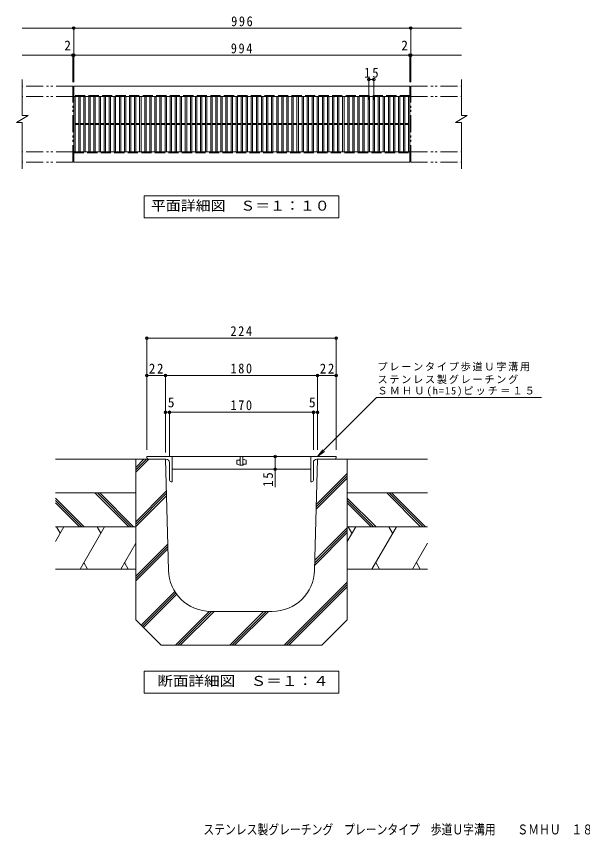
# Model space of a CAD drawing. Units: millimetres at full size, sheet at 1:10, with parts at other scales. Extents: x -1479 to 1868, y -1362 to 1059.
# Drawn here: x -1479 to 195, y -1362 to 1059 of the extents above; entities that cross this region are included whole.
import ezdxf
from ezdxf.enums import TextEntityAlignment as Align

# ---------------------------------------------------------------- set-up
doc = ezdxf.new("R2010")
doc.units = ezdxf.units.MM
doc.header["$LTSCALE"] = 10
doc.header["$PDMODE"] = 32
doc.header["$PDSIZE"] = 8
doc.linetypes.add('DASHED3', pattern=[4, 3, -1])
doc.linetypes.add('DOUBLE_CHAIN1', pattern=[8.8, 5, -1, 0.6, -0.6, 0.6, -1])
for name, color, linetype, lineweight in [('A-0', 6, 'Continuous', 9), ('C-1', 2, 'Continuous', 9), ('C-2', 3, 'Continuous', 9), ('C-4', 7, 'Continuous', 9), ('C-5', 7, 'Continuous', 9)]:
    doc.layers.add(name, color=color, linetype=linetype, lineweight=lineweight)
doc.layers.add('F-5_F-5ﾚｲﾔ', color=2, linetype='Continuous')
doc.styles.add('ＭＳ ゴシック', font='')
doc.styles.get('ＭＳ ゴシック').set_extended_font_data('MS Gothic')

msp = doc.modelspace()

# ---------------------------------------------------------------- linework, layer by layer
at = {"layer": 'A-0', "color": 7}
for p, q in [((-1093.33, 111.55), (-1093.33, -221.82)), ((-533.33, 108.55), (-1093.33, 108.55)), ((-533.33, 111.55), (-533.33, -221.82)), ((-1038.33, 0.85), (-1038.33, -229.32)), ((-588.33, 0.85), (-588.33, -221.82)), ((-1038.33, -2.15), (-1093.33, -2.15)), ((-588.33, -2.15), (-1038.33, -2.15)), ((-533.33, -2.15), (-588.33, -2.15)), ((-588.33, -241.82), (-413.86, -67.35)), ((-413.86, -67.35), (72.88, -67.35)), ((-1025.83, -110.9), (-1038.33, -110.9)), ((-1025.83, -107.9), (-1025.83, -239.32)), ((-600.83, -110.9), (-1025.83, -110.9)), ((-600.83, -107.9), (-600.83, -221.82)), ((-588.33, -110.9), (-600.83, -110.9)), ((-714.02, -241.82), (-714.02, -279.32)), ((-588.33, -241.82), (-573.11, -221.99)), ((-588.33, -241.82), (-568.49, -226.6)), ((-714.02, -279.32), (-714.02, -331.99))]:
    msp.add_line(p, q, dxfattribs=at)
at = {"layer": 'A-0', "color": 3}
for p, q in [((-1018.33, -241.82), (-1093.33, -241.82)), ((-1093.33, -244.32), (-1093.33, -241.82)), ((-1018.33, -241.82), (-1018.33, -316.82)), ((-608.33, -241.82), (-1018.33, -241.82)), ((-817.08, -241.82), (-817.08, -266.82)), ((-809.58, -241.82), (-809.58, -266.82)), ((-608.33, -241.82), (-608.33, -316.82)), ((-608.33, -241.82), (-533.33, -241.82)), ((-533.33, -244.32), (-533.33, -241.82)), ((-1088.33, -249.32), (-1035.83, -249.32)), ((-1025.83, -311.82), (-1025.83, -259.32)), ((-827.08, -262.81), (-827.08, -253.69)), ((-826.25, -263.99), (-818.33, -266.82)), ((-825.83, -252.44), (-819.58, -252.44)), ((-818.33, -251.19), (-818.33, -250.57)), ((-808.33, -249.32), (-809.58, -249.32)), ((-800.41, -252.15), (-808.33, -249.32)), ((-808.33, -265.57), (-808.33, -264.94)), ((-807.08, -263.69), (-800.83, -263.69)), ((-799.58, -253.33), (-799.58, -262.44)), ((-600.83, -311.82), (-600.83, -259.32)), ((-538.33, -249.32), (-590.83, -249.32)), ((-1018.33, -279.32), (-608.33, -279.32)), ((-809.58, -266.82), (-818.33, -266.82)), ((-1020.83, -316.82), (-1018.33, -316.82)), ((-605.83, -316.82), (-608.33, -316.82))]:
    msp.add_line(p, q, dxfattribs=at)
at = {"layer": 'A-0'}
for p, q in [((-1125.83, -249.32), (-1363.33, -249.32)), ((-1125.83, -249.32), (-1125.83, -724.32)), ((-1038.33, -249.32), (-1125.83, -249.32)), ((-1125.83, -287.77), (-1087.37, -249.32)), ((-1125.83, -273.63), (-1101.51, -249.32)), ((-1125.83, -280.7), (-1094.44, -249.32)), ((-1038.33, -249.32), (-1029.2, -577.79)), ((-588.33, -249.32), (-597.45, -577.79)), ((-263.33, -249.32), (-500.83, -249.32)), ((-592.44, -397.32), (-500.83, -305.71)), ((-592.24, -390.05), (-500.83, -298.64)), ((-592.03, -382.78), (-500.83, -291.57)), ((-1125.83, -349.32), (-1363.33, -349.32)), ((-1146.36, -449.32), (-1246.36, -349.32)), ((-1139.29, -449.32), (-1239.29, -349.32)), ((-1132.22, -449.32), (-1232.22, -349.32)), ((-1125.83, -434.37), (-1035.69, -344.23)), ((-1125.83, -441.44), (-1035.5, -351.11)), ((-1125.83, -448.51), (-1035.31, -357.99)), ((-263.33, -349.32), (-500.83, -349.32)), ((-283.86, -449.32), (-383.86, -349.32)), ((-276.79, -449.32), (-376.79, -349.32)), ((-269.72, -449.32), (-369.72, -349.32)), ((-1278.16, -449.32), (-1363.33, -364.16)), ((-1285.23, -449.32), (-1363.33, -371.23)), ((-1292.31, -449.32), (-1363.33, -378.3)), ((-415.66, -449.32), (-500.83, -364.16)), ((-422.73, -449.32), (-500.83, -371.23)), ((-429.81, -449.32), (-500.83, -378.3)), ((-1125.83, -449.32), (-1363.33, -449.32)), ((-1338.29, -449.32), (-1363.33, -492.68)), ((-1360.36, -449.32), (-1349.33, -468.43)), ((-1218.11, -449.32), (-1290.27, -574.32)), ((-1240.17, -449.32), (-1229.14, -468.43)), ((-596.83, -555.38), (-500.83, -459.38)), ((-596.63, -548.1), (-500.83, -452.3)), ((-263.33, -449.32), (-500.83, -449.32)), ((-475.79, -449.32), (-500.83, -492.68)), ((-497.86, -449.32), (-486.83, -468.43)), ((-355.61, -449.32), (-427.78, -574.32)), ((-377.67, -449.32), (-366.64, -468.43)), ((-597.03, -562.65), (-500.83, -466.45)), ((-1125.83, -497.66), (-1170.09, -574.32)), ((-1125.83, -595.1), (-1031.35, -500.62)), ((-1125.83, -602.17), (-1031.15, -507.5)), ((-263.33, -497.66), (-307.59, -574.32)), ((-1125.83, -609.24), (-1030.96, -514.38)), ((-1268.21, -574.32), (-1279.24, -555.21)), ((-1148.02, -574.32), (-1159.05, -555.21)), ((-405.71, -574.32), (-416.74, -555.21)), ((-285.52, -574.32), (-296.55, -555.21)), ((-1363.33, -574.32), (-1125.83, -574.32)), ((-500.83, -574.32), (-263.33, -574.32)), ((-687.11, -799.32), (-500.83, -613.04)), ((-680.04, -799.32), (-500.83, -620.11)), ((-672.97, -799.32), (-500.83, -627.18)), ((-1110.07, -740.08), (-1010.37, -640.38)), ((-1106.53, -743.61), (-1007.58, -644.66)), ((-1103, -747.15), (-1004.64, -648.79)), ((-1008.58, -799.32), (-908.58, -699.32)), ((-1001.5, -799.32), (-901.5, -699.32)), ((-994.43, -799.32), (-894.43, -699.32)), ((-904.25, -699.32), (-722.4, -699.32)), ((-847.84, -799.32), (-747.84, -699.32)), ((-840.77, -799.32), (-740.77, -699.32)), ((-833.7, -799.32), (-733.7, -699.32)), ((-1050.83, -799.32), (-1125.83, -724.32)), ((-575.83, -799.32), (-500.83, -724.32)), ((-1050.83, -799.32), (-575.83, -799.32))]:
    msp.add_line(p, q, dxfattribs=at)
msp.add_lwpolyline([(-588.33, -249.32), (-500.83, -249.32), (-500.83, -724.32)], dxfattribs=at)
at = {"layer": 'A-0', "color": 7}
msp.add_lwpolyline([(-1100.83, -940.77), (-1100.83, -875.77), (-525.83, -875.77), (-525.83, -940.77)], close=True, dxfattribs=at)
at = {"layer": 'A-0', "color": 3}
for centre, radius, start, end in [((-1088.33, -244.32), 5, 180, 270), ((-1035.83, -259.32), 10, 0, 90), ((-825.83, -253.69), 1.25, 90, 180), ((-825.83, -262.81), 1.25, 180, 250.34616), ((-819.58, -251.19), 1.25, 270, 0), ((-817.08, -250.57), 1.25, 90, 180), ((-809.58, -265.57), 1.25, 270, 0), ((-807.08, -264.94), 1.25, 90, 180), ((-800.83, -262.44), 1.25, 270, 0), ((-800.83, -253.33), 1.25, 0, 70.34616), ((-590.83, -259.32), 10, 90, 180), ((-538.33, -244.32), 5, 270, 0), ((-1020.83, -311.82), 5, 180, 270), ((-605.83, -311.82), 5, 270, 0)]:
    msp.add_arc(centre, radius, start, end, dxfattribs=at)
at = {"layer": 'A-0'}
for centre, start, end in [((-904.25, -574.32), 181.59114, 270), ((-722.4, -574.32), 270, 358.40886)]:
    msp.add_arc(centre, 125, start, end, dxfattribs=at)
at = {"layer": 'A-0', "color": 7}
for p in [(-1093.33, 108.55), (-533.33, 108.55), (-1093.33, -2.15), (-1038.33, -2.15), (-588.33, -2.15), (-533.33, -2.15), (-1038.33, -110.9), (-1025.83, -110.9), (-600.83, -110.9), (-588.33, -110.9), (-714.02, -241.82), (-714.02, -279.32)]:
    msp.add_point(p, dxfattribs=at)
at = {"layer": 'C-1', "linetype": 'DOUBLE_CHAIN1'}
for p, q in [((-1311.33, 852.99), (-1461.33, 852.99)), ((-1311.33, 628.99), (-1311.33, 852.99)), ((-313.33, 852.99), (-163.33, 852.99)), ((-313.33, 628.99), (-313.33, 852.99)), ((-1311.33, 822.99), (-1461.33, 822.99)), ((-313.33, 822.99), (-163.33, 822.99)), ((-1311.33, 658.99), (-1461.33, 658.99)), ((-313.33, 658.99), (-163.33, 658.99)), ((-1311.33, 628.99), (-1461.33, 628.99)), ((-313.33, 628.99), (-163.33, 628.99))]:
    msp.add_line(p, q, dxfattribs=at)
at = {"layer": 'C-1'}
for p, q in [((-315.33, 852.99), (-1309.33, 852.99)), ((-1309.33, 822.99), (-1309.33, 852.99)), ((-315.33, 852.99), (-315.33, 822.99)), ((-315.33, 822.99), (-1309.33, 822.99)), ((-1478.65, 745.99), (-1444.01, 765.99)), ((-180.65, 745.99), (-146.01, 765.99)), ((-1309.33, 658.99), (-315.33, 658.99)), ((-1309.33, 628.99), (-1309.33, 658.99)), ((-315.33, 658.99), (-315.33, 628.99)), ((-1309.33, 628.99), (-315.33, 628.99))]:
    msp.add_line(p, q, dxfattribs=at)
at = {"layer": 'C-1', "linetype": 'DASHED3'}
for p, q in [((-315.33, 825.99), (-1309.33, 825.99)), ((-1309.33, 655.99), (-315.33, 655.99))]:
    msp.add_line(p, q, dxfattribs=at)
at = {"layer": 'C-1'}
for points in [[(-1461.33, 872.99), (-1461.33, 765.99), (-1444.01, 765.99)], [(-163.33, 872.99), (-163.33, 765.99), (-146.01, 765.99)], [(-1478.65, 745.99), (-1461.33, 745.99), (-1461.33, 608.99)], [(-180.65, 745.99), (-163.33, 745.99), (-163.33, 608.99)]]:
    msp.add_lwpolyline(points, dxfattribs=at)
at = {"layer": 'C-2'}
for p, q in [((-1309.33, 822.99), (-1309.33, 658.99)), ((-1305.33, 822.99), (-1305.33, 658.99)), ((-1294.33, 822.99), (-1294.33, 658.99)), ((-1290.33, 822.99), (-1290.33, 658.99)), ((-1279.33, 822.99), (-1279.33, 658.99)), ((-1275.33, 822.99), (-1275.33, 658.99)), ((-1264.33, 822.99), (-1264.33, 658.99)), ((-1260.33, 822.99), (-1260.33, 658.99)), ((-1249.33, 822.99), (-1249.33, 658.99)), ((-1245.33, 822.99), (-1245.33, 658.99)), ((-1234.33, 822.99), (-1234.33, 658.99)), ((-1230.33, 822.99), (-1230.33, 658.99)), ((-1219.33, 822.99), (-1219.33, 658.99)), ((-1215.33, 822.99), (-1215.33, 658.99)), ((-1204.33, 822.99), (-1204.33, 658.99)), ((-1200.33, 822.99), (-1200.33, 658.99)), ((-1189.33, 822.99), (-1189.33, 658.99)), ((-1185.33, 822.99), (-1185.33, 658.99)), ((-1174.33, 822.99), (-1174.33, 658.99)), ((-1170.33, 822.99), (-1170.33, 658.99)), ((-1159.33, 822.99), (-1159.33, 658.99)), ((-1155.33, 822.99), (-1155.33, 658.99)), ((-1144.33, 822.99), (-1144.33, 658.99)), ((-1140.33, 822.99), (-1140.33, 658.99)), ((-1129.33, 822.99), (-1129.33, 658.99)), ((-1125.33, 822.99), (-1125.33, 658.99)), ((-1114.33, 822.99), (-1114.33, 658.99)), ((-1110.33, 822.99), (-1110.33, 658.99)), ((-1099.33, 822.99), (-1099.33, 658.99)), ((-1095.33, 822.99), (-1095.33, 658.99)), ((-1084.33, 822.99), (-1084.33, 658.99)), ((-1080.33, 822.99), (-1080.33, 658.99)), ((-1069.33, 822.99), (-1069.33, 658.99)), ((-1065.33, 822.99), (-1065.33, 658.99)), ((-1054.33, 822.99), (-1054.33, 658.99)), ((-1050.33, 822.99), (-1050.33, 658.99)), ((-1039.33, 822.99), (-1039.33, 658.99)), ((-1035.33, 822.99), (-1035.33, 658.99)), ((-1024.33, 822.99), (-1024.33, 658.99)), ((-1020.33, 822.99), (-1020.33, 658.99)), ((-1009.33, 822.99), (-1009.33, 658.99)), ((-1005.33, 822.99), (-1005.33, 658.99)), ((-994.33, 822.99), (-994.33, 658.99)), ((-990.33, 822.99), (-990.33, 658.99)), ((-979.33, 822.99), (-979.33, 658.99)), ((-975.33, 822.99), (-975.33, 658.99)), ((-964.33, 822.99), (-964.33, 658.99)), ((-960.33, 822.99), (-960.33, 658.99)), ((-949.33, 822.99), (-949.33, 658.99)), ((-945.33, 822.99), (-945.33, 658.99)), ((-934.33, 822.99), (-934.33, 658.99)), ((-930.33, 822.99), (-930.33, 658.99)), ((-919.33, 822.99), (-919.33, 658.99)), ((-915.33, 822.99), (-915.33, 658.99)), ((-904.33, 822.99), (-904.33, 658.99)), ((-900.33, 822.99), (-900.33, 658.99)), ((-889.33, 822.99), (-889.33, 658.99)), ((-885.33, 822.99), (-885.33, 658.99)), ((-874.33, 822.99), (-874.33, 658.99)), ((-870.33, 822.99), (-870.33, 658.99)), ((-859.33, 822.99), (-859.33, 658.99)), ((-855.33, 822.99), (-855.33, 658.99)), ((-844.33, 822.99), (-844.33, 658.99)), ((-840.33, 822.99), (-840.33, 658.99)), ((-829.33, 822.99), (-829.33, 658.99)), ((-825.33, 822.99), (-825.33, 658.99)), ((-814.33, 822.99), (-814.33, 658.99)), ((-810.33, 822.99), (-810.33, 658.99)), ((-799.33, 822.99), (-799.33, 658.99)), ((-795.33, 822.99), (-795.33, 658.99)), ((-784.33, 822.99), (-784.33, 658.99)), ((-780.33, 822.99), (-780.33, 658.99)), ((-769.33, 822.99), (-769.33, 658.99)), ((-765.33, 822.99), (-765.33, 658.99)), ((-754.33, 822.99), (-754.33, 658.99)), ((-750.33, 822.99), (-750.33, 658.99)), ((-739.33, 822.99), (-739.33, 658.99)), ((-735.33, 822.99), (-735.33, 658.99)), ((-724.33, 822.99), (-724.33, 658.99)), ((-720.33, 822.99), (-720.33, 658.99)), ((-709.33, 822.99), (-709.33, 658.99)), ((-705.33, 822.99), (-705.33, 658.99)), ((-694.33, 822.99), (-694.33, 658.99)), ((-690.33, 822.99), (-690.33, 658.99)), ((-679.33, 822.99), (-679.33, 658.99)), ((-675.33, 822.99), (-675.33, 658.99)), ((-664.33, 822.99), (-664.33, 658.99)), ((-660.33, 822.99), (-660.33, 658.99)), ((-649.33, 822.99), (-649.33, 658.99)), ((-645.33, 822.99), (-645.33, 658.99)), ((-634.33, 822.99), (-634.33, 658.99)), ((-630.33, 822.99), (-630.33, 658.99)), ((-619.33, 822.99), (-619.33, 658.99)), ((-615.33, 822.99), (-615.33, 658.99)), ((-604.33, 822.99), (-604.33, 658.99)), ((-600.33, 822.99), (-600.33, 658.99)), ((-589.33, 822.99), (-589.33, 658.99)), ((-585.33, 822.99), (-585.33, 658.99)), ((-574.33, 822.99), (-574.33, 658.99)), ((-570.33, 822.99), (-570.33, 658.99)), ((-559.33, 822.99), (-559.33, 658.99)), ((-555.33, 822.99), (-555.33, 658.99)), ((-544.33, 822.99), (-544.33, 658.99)), ((-540.33, 822.99), (-540.33, 658.99)), ((-529.33, 822.99), (-529.33, 658.99)), ((-525.33, 822.99), (-525.33, 658.99)), ((-514.33, 822.99), (-514.33, 658.99)), ((-510.33, 822.99), (-510.33, 658.99)), ((-499.33, 822.99), (-499.33, 658.99)), ((-495.33, 822.99), (-495.33, 658.99)), ((-484.33, 822.99), (-484.33, 658.99)), ((-480.33, 822.99), (-480.33, 658.99)), ((-469.33, 822.99), (-469.33, 658.99)), ((-465.33, 822.99), (-465.33, 658.99)), ((-454.33, 822.99), (-454.33, 658.99)), ((-450.33, 822.99), (-450.33, 658.99)), ((-439.33, 822.99), (-439.33, 658.99)), ((-435.33, 822.99), (-435.33, 658.99)), ((-424.33, 822.99), (-424.33, 658.99)), ((-420.33, 822.99), (-420.33, 658.99)), ((-409.33, 822.99), (-409.33, 658.99)), ((-405.33, 822.99), (-405.33, 658.99)), ((-394.33, 822.99), (-394.33, 658.99)), ((-390.33, 822.99), (-390.33, 658.99)), ((-379.33, 822.99), (-379.33, 658.99)), ((-375.33, 822.99), (-375.33, 658.99)), ((-364.33, 822.99), (-364.33, 658.99)), ((-360.33, 822.99), (-360.33, 658.99)), ((-349.33, 822.99), (-349.33, 658.99)), ((-345.33, 822.99), (-345.33, 658.99)), ((-334.33, 822.99), (-334.33, 658.99)), ((-330.33, 822.99), (-330.33, 658.99)), ((-319.33, 822.99), (-319.33, 658.99)), ((-315.33, 822.99), (-315.33, 658.99)), ((-1305.33, 742.49), (-1294.33, 742.49)), ((-1305.33, 739.49), (-1294.33, 739.49)), ((-1290.33, 742.49), (-1279.33, 742.49)), ((-1290.33, 739.49), (-1279.33, 739.49)), ((-1275.33, 742.49), (-1264.33, 742.49)), ((-1275.33, 739.49), (-1264.33, 739.49)), ((-1260.33, 742.49), (-1249.33, 742.49)), ((-1260.33, 739.49), (-1249.33, 739.49)), ((-1245.33, 742.49), (-1234.33, 742.49)), ((-1245.33, 739.49), (-1234.33, 739.49)), ((-1230.33, 742.49), (-1219.33, 742.49)), ((-1230.33, 739.49), (-1219.33, 739.49)), ((-1215.33, 742.49), (-1204.33, 742.49)), ((-1215.33, 739.49), (-1204.33, 739.49)), ((-1200.33, 742.49), (-1189.33, 742.49)), ((-1200.33, 739.49), (-1189.33, 739.49)), ((-1185.33, 742.49), (-1174.33, 742.49)), ((-1185.33, 739.49), (-1174.33, 739.49)), ((-1170.33, 742.49), (-1159.33, 742.49)), ((-1170.33, 739.49), (-1159.33, 739.49)), ((-1155.33, 742.49), (-1144.33, 742.49)), ((-1155.33, 739.49), (-1144.33, 739.49)), ((-1140.33, 742.49), (-1129.33, 742.49)), ((-1140.33, 739.49), (-1129.33, 739.49)), ((-1125.33, 742.49), (-1114.33, 742.49)), ((-1125.33, 739.49), (-1114.33, 739.49)), ((-1110.33, 742.49), (-1099.33, 742.49)), ((-1110.33, 739.49), (-1099.33, 739.49)), ((-1095.33, 742.49), (-1084.33, 742.49)), ((-1095.33, 739.49), (-1084.33, 739.49)), ((-1080.33, 742.49), (-1069.33, 742.49)), ((-1080.33, 739.49), (-1069.33, 739.49)), ((-1065.33, 742.49), (-1054.33, 742.49)), ((-1065.33, 739.49), (-1054.33, 739.49)), ((-1050.33, 742.49), (-1039.33, 742.49)), ((-1050.33, 739.49), (-1039.33, 739.49)), ((-1035.33, 742.49), (-1024.33, 742.49)), ((-1035.33, 739.49), (-1024.33, 739.49)), ((-1020.33, 742.49), (-1009.33, 742.49)), ((-1020.33, 739.49), (-1009.33, 739.49)), ((-1005.33, 742.49), (-994.33, 742.49)), ((-1005.33, 739.49), (-994.33, 739.49)), ((-990.33, 742.49), (-979.33, 742.49)), ((-990.33, 739.49), (-979.33, 739.49)), ((-975.33, 742.49), (-964.33, 742.49)), ((-975.33, 739.49), (-964.33, 739.49)), ((-960.33, 742.49), (-949.33, 742.49)), ((-960.33, 739.49), (-949.33, 739.49)), ((-945.33, 742.49), (-934.33, 742.49)), ((-945.33, 739.49), (-934.33, 739.49)), ((-930.33, 742.49), (-919.33, 742.49)), ((-930.33, 739.49), (-919.33, 739.49)), ((-915.33, 742.49), (-904.33, 742.49)), ((-915.33, 739.49), (-904.33, 739.49)), ((-900.33, 742.49), (-889.33, 742.49)), ((-900.33, 739.49), (-889.33, 739.49)), ((-885.33, 742.49), (-874.33, 742.49)), ((-885.33, 739.49), (-874.33, 739.49)), ((-870.33, 742.49), (-859.33, 742.49)), ((-870.33, 739.49), (-859.33, 739.49)), ((-855.33, 742.49), (-844.33, 742.49)), ((-855.33, 739.49), (-844.33, 739.49)), ((-840.33, 742.49), (-829.33, 742.49)), ((-840.33, 739.49), (-829.33, 739.49)), ((-825.33, 742.49), (-814.33, 742.49)), ((-825.33, 739.49), (-814.33, 739.49)), ((-810.33, 742.49), (-799.33, 742.49)), ((-810.33, 739.49), (-799.33, 739.49)), ((-795.33, 742.49), (-784.33, 742.49)), ((-795.33, 739.49), (-784.33, 739.49)), ((-780.33, 742.49), (-769.33, 742.49)), ((-780.33, 739.49), (-769.33, 739.49)), ((-765.33, 742.49), (-754.33, 742.49)), ((-765.33, 739.49), (-754.33, 739.49)), ((-750.33, 742.49), (-739.33, 742.49)), ((-750.33, 739.49), (-739.33, 739.49)), ((-735.33, 742.49), (-724.33, 742.49)), ((-735.33, 739.49), (-724.33, 739.49)), ((-720.33, 742.49), (-709.33, 742.49)), ((-720.33, 739.49), (-709.33, 739.49)), ((-705.33, 742.49), (-694.33, 742.49)), ((-705.33, 739.49), (-694.33, 739.49)), ((-690.33, 742.49), (-679.33, 742.49)), ((-690.33, 739.49), (-679.33, 739.49)), ((-675.33, 742.49), (-664.33, 742.49)), ((-675.33, 739.49), (-664.33, 739.49)), ((-660.33, 742.49), (-649.33, 742.49)), ((-660.33, 739.49), (-649.33, 739.49)), ((-645.33, 742.49), (-634.33, 742.49)), ((-645.33, 739.49), (-634.33, 739.49)), ((-630.33, 742.49), (-619.33, 742.49)), ((-630.33, 739.49), (-619.33, 739.49)), ((-615.33, 742.49), (-604.33, 742.49)), ((-615.33, 739.49), (-604.33, 739.49)), ((-600.33, 742.49), (-589.33, 742.49)), ((-600.33, 739.49), (-589.33, 739.49)), ((-585.33, 742.49), (-574.33, 742.49)), ((-585.33, 739.49), (-574.33, 739.49)), ((-570.33, 742.49), (-559.33, 742.49)), ((-570.33, 739.49), (-559.33, 739.49)), ((-555.33, 742.49), (-544.33, 742.49)), ((-555.33, 739.49), (-544.33, 739.49)), ((-540.33, 742.49), (-529.33, 742.49)), ((-540.33, 739.49), (-529.33, 739.49)), ((-525.33, 742.49), (-514.33, 742.49)), ((-525.33, 739.49), (-514.33, 739.49)), ((-510.33, 742.49), (-499.33, 742.49)), ((-510.33, 739.49), (-499.33, 739.49)), ((-495.33, 742.49), (-484.33, 742.49)), ((-495.33, 739.49), (-484.33, 739.49)), ((-480.33, 742.49), (-469.33, 742.49)), ((-480.33, 739.49), (-469.33, 739.49)), ((-465.33, 742.49), (-454.33, 742.49)), ((-465.33, 739.49), (-454.33, 739.49)), ((-450.33, 742.49), (-439.33, 742.49)), ((-450.33, 739.49), (-439.33, 739.49)), ((-435.33, 742.49), (-424.33, 742.49)), ((-435.33, 739.49), (-424.33, 739.49)), ((-420.33, 742.49), (-409.33, 742.49)), ((-420.33, 739.49), (-409.33, 739.49)), ((-405.33, 742.49), (-394.33, 742.49)), ((-405.33, 739.49), (-394.33, 739.49)), ((-390.33, 742.49), (-379.33, 742.49)), ((-390.33, 739.49), (-379.33, 739.49)), ((-375.33, 742.49), (-364.33, 742.49)), ((-375.33, 739.49), (-364.33, 739.49)), ((-360.33, 742.49), (-349.33, 742.49)), ((-360.33, 739.49), (-349.33, 739.49)), ((-345.33, 742.49), (-334.33, 742.49)), ((-345.33, 739.49), (-334.33, 739.49)), ((-330.33, 742.49), (-319.33, 742.49)), ((-330.33, 739.49), (-319.33, 739.49))]:
    msp.add_line(p, q, dxfattribs=at)
at = {"layer": 'C-4'}
for p, q in [((-1461.33, 1024.99), (-163.33, 1024.99)), ((-1309.33, 864.99), (-1309.33, 1027.99)), ((-313.33, 864.99), (-313.33, 1027.99)), ((-1461.33, 944.99), (-163.33, 944.99)), ((-1311.33, 864.99), (-1311.33, 947.99)), ((-315.33, 864.99), (-315.33, 947.99)), ((-437.33, 812.99), (-437.33, 875.99)), ((-437.33, 872.99), (-422.33, 872.99)), ((-422.33, 812.99), (-422.33, 875.99))]:
    msp.add_line(p, q, dxfattribs=at)
for p in [(-1309.33, 1024.99), (-313.33, 1024.99), (-1311.33, 944.99), (-1309.33, 944.99), (-315.33, 944.99), (-313.33, 944.99), (-437.33, 872.99), (-422.33, 872.99)]:
    msp.add_point(p, dxfattribs=at)
at = {"layer": 'C-5'}
msp.add_lwpolyline([(-1100.83, 463.99), (-1100.83, 528.99), (-525.83, 528.99), (-525.83, 463.99)], close=True, dxfattribs=at)

# ---------------------------------------------------------------- texts
at = {"layer": 'A-0', "color": 2, "style": 'ＭＳ ゴシック'}
for p in [(-1031.28, -104.9), (-614.27, -104.9)]:
    msp.add_text('5', height=29.33, dxfattribs=at).set_placement(p, align=Align.BOTTOM_LEFT)
at = {"layer": 'A-0', "color": 2, "style": 'ＭＳ ゴシック', "width": 1.15}
msp.add_text('断面詳細図\u3000Ｓ＝１：４', height=29.33, dxfattribs=at).set_placement((-1062.06, -928.27), align=Align.BOTTOM_LEFT)
at = {"layer": 'A-0', "color": 2, "char_height": 29.33, "attachment_point": 7, "style": 'ＭＳ ゴシック'}
for s, insert in [('\\T1.27;\\W0.9;224', (-845.83, 114.55)), ('\\T1.27;\\W0.95;22', (-1087.08, 3.85)), ('\\T1.27;\\W0.9;180', (-845.83, 3.85)), ('\\T1.27;\\W0.95;22', (-582.08, 3.85)), ('\\T1.27;\\W0.9;170', (-845.83, -104.9))]:
    msp.add_mtext(s, dxfattribs=dict(at, insert=insert))
at = {"layer": 'A-0', "color": 7, "char_height": 21.99, "attachment_point": 7, "style": 'ＭＳ ゴシック'}
for s, insert in [('\\T1.17;プレーンタイプ歩道Ｕ字溝用', (-411.45, 10.27)), ('\\T1.17;ステンレス製グレーチング', (-411.45, -27.19)), ('\\T1.21;ＳＭＨＵ(h=15)ピッチ＝１５', (-411.45, -63.83))]:
    msp.add_mtext(s, dxfattribs=dict(at, insert=insert))
at = {"layer": 'A-0', "color": 2, "insert": (-720.02, -331.26), "char_height": 29.33, "attachment_point": 7, "rotation": 90, "style": 'ＭＳ ゴシック'}
msp.add_mtext('\\T1.27;\\W0.95;15', dxfattribs=at)
at = {"layer": 'C-4', "color": 2, "style": 'ＭＳ ゴシック'}
for p in [(-1337.29, 949.99), (-341.29, 949.99)]:
    msp.add_text('2', height=29.33, dxfattribs=at).set_placement(p, align=Align.BOTTOM_LEFT)
at = {"layer": 'C-4', "color": 2, "char_height": 29.33, "attachment_point": 7, "style": 'ＭＳ ゴシック'}
for s, insert in [('\\T1.27;\\W0.9;996', (-843.83, 1029.99)), ('\\T1.27;\\W0.9;994', (-844.83, 949.99)), ('\\T1.27;\\W0.95;15', (-451.08, 877.99))]:
    msp.add_mtext(s, dxfattribs=dict(at, insert=insert))
at = {"layer": 'C-5', "color": 2, "style": 'ＭＳ ゴシック', "width": 1.1}
msp.add_text('平面詳細図\u3000Ｓ＝１：１０', height=29.33, dxfattribs=at).set_placement((-1080.83, 476.49), align=Align.BOTTOM_LEFT)
at = {"layer": 'F-5_F-5ﾚｲﾔ', "style": 'ＭＳ ゴシック', "width": 0.8}
msp.add_text('ステンレス製グレーチング\u3000プレーンタイプ\u3000歩道Ｕ字溝用\u3000\u3000ＳＭＨＵ\u3000１８１５\u3000Ｐ＝１５', height=29.33, dxfattribs=at).set_placement((-926.19, -1367.38), align=Align.BOTTOM_LEFT)

doc.saveas('drawing.dxf')
